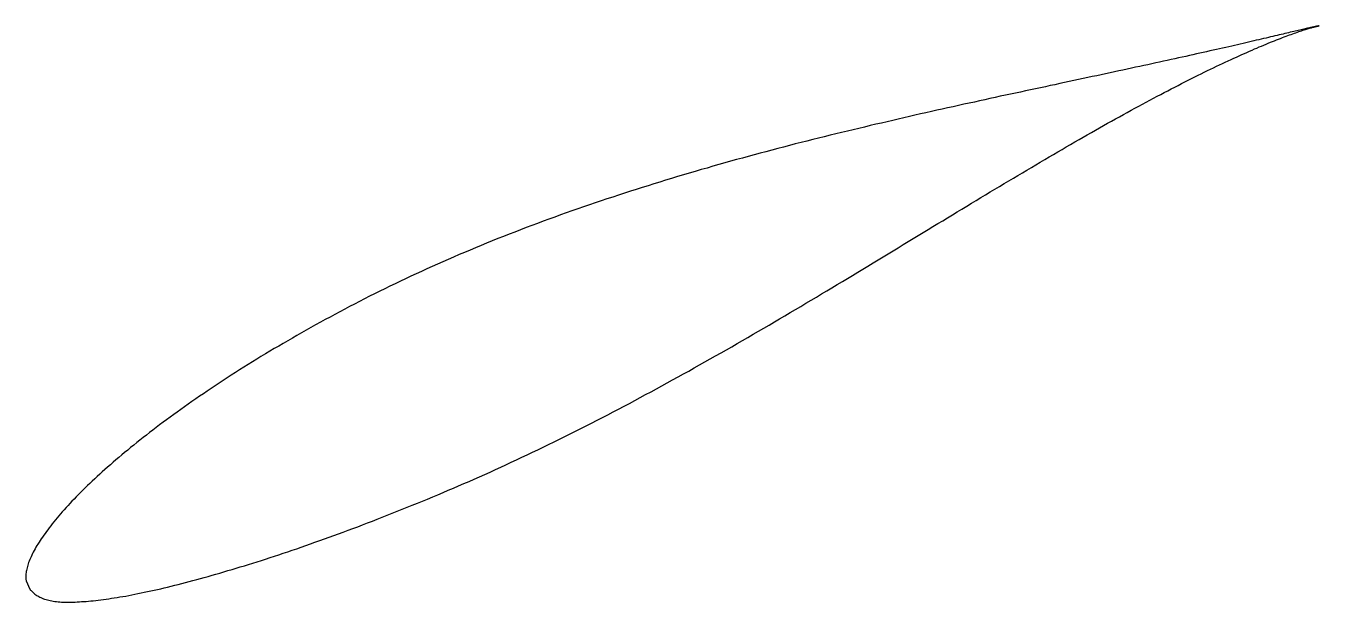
# Model space of a CAD drawing. Header units: metres. Extents: x -45 to 91, y -21 to 40.
import ezdxf

# ---------------------------------------------------------------- set-up
doc = ezdxf.new("R2010")
doc.units = ezdxf.units.M

msp = doc.modelspace()

# ---------------------------------------------------------------- linework, layer by layer
msp.add_lwpolyline([(90.53, 39.57), (90.53, 39.57), (90.52, 39.57), (90.51, 39.56), (90.49, 39.56), (90.46, 39.56), (90.43, 39.55), (90.39, 39.54), (90.35, 39.54), (90.3, 39.53), (90.25, 39.52), (90.19, 39.5), (90.13, 39.49), (90.06, 39.48), (89.98, 39.46), (89.9, 39.44), (89.81, 39.42), (89.72, 39.4), (89.62, 39.38), (89.52, 39.36), (89.41, 39.33), (89.3, 39.31), (89.18, 39.28), (89.06, 39.25), (88.93, 39.22), (88.79, 39.19), (88.65, 39.16), (88.5, 39.12), (88.35, 39.09), (88.2, 39.05), (88.03, 39.01), (87.87, 38.97), (87.69, 38.93), (87.51, 38.89), (87.33, 38.85), (87.14, 38.8), (86.95, 38.76), (86.75, 38.71), (86.54, 38.66), (86.33, 38.61), (86.12, 38.56), (85.9, 38.51), (85.67, 38.46), (85.44, 38.4), (85.21, 38.35), (84.97, 38.29), (84.72, 38.23), (84.47, 38.17), (84.21, 38.11), (83.95, 38.05), (83.68, 37.99), (83.41, 37.93), (83.13, 37.86), (82.85, 37.8), (82.57, 37.73), (82.27, 37.66), (81.98, 37.59), (81.68, 37.52), (81.37, 37.45), (81.06, 37.38), (80.74, 37.31), (80.42, 37.24), (80.09, 37.16), (79.76, 37.09), (79.42, 37.01), (79.08, 36.93), (78.74, 36.86), (78.39, 36.78), (78.03, 36.7), (77.67, 36.62), (77.31, 36.54), (76.94, 36.45), (76.56, 36.37), (76.18, 36.29), (75.8, 36.2), (75.41, 36.12), (75.02, 36.03), (74.62, 35.94), (74.22, 35.85), (73.82, 35.77), (73.41, 35.68), (72.99, 35.59), (72.58, 35.49), (72.15, 35.4), (71.73, 35.31), (71.29, 35.22), (70.86, 35.12), (70.42, 35.03), (69.97, 34.93), (69.53, 34.84), (69.08, 34.74), (68.62, 34.64), (68.16, 34.54), (67.7, 34.44), (67.23, 34.34), (66.76, 34.24), (66.28, 34.14), (65.8, 34.04), (65.32, 33.93), (64.83, 33.83), (64.34, 33.72), (63.85, 33.62), (63.35, 33.51), (62.85, 33.4), (62.35, 33.3), (61.84, 33.19), (61.33, 33.08), (60.81, 32.97), (60.3, 32.86), (59.77, 32.75), (59.25, 32.63), (58.72, 32.52), (58.19, 32.41), (57.66, 32.29), (57.12, 32.18), (56.58, 32.06), (56.04, 31.94), (55.5, 31.82), (54.95, 31.7), (54.4, 31.58), (53.84, 31.46), (53.29, 31.34), (52.73, 31.22), (52.17, 31.09), (51.6, 30.97), (51.04, 30.84), (50.47, 30.71), (49.9, 30.59), (49.32, 30.46), (48.75, 30.33), (48.17, 30.19), (47.59, 30.06), (47.01, 29.93), (46.42, 29.79), (45.84, 29.66), (45.25, 29.52), (44.66, 29.38), (44.07, 29.25), (43.48, 29.11), (42.88, 28.96), (42.28, 28.82), (41.69, 28.68), (41.09, 28.53), (40.48, 28.39), (39.88, 28.24), (39.28, 28.09), (38.67, 27.94), (38.07, 27.79), (37.46, 27.64), (36.85, 27.49), (36.24, 27.33), (35.63, 27.18), (35.02, 27.02), (34.41, 26.86), (33.79, 26.7), (33.18, 26.54), (32.56, 26.37), (31.95, 26.21), (31.33, 26.04), (30.71, 25.88), (30.1, 25.71), (29.48, 25.54), (28.86, 25.37), (28.24, 25.19), (27.62, 25.02), (27, 24.84), (26.39, 24.66), (25.77, 24.49), (25.15, 24.31), (24.53, 24.12), (23.91, 23.94), (23.29, 23.76), (22.67, 23.57), (22.05, 23.38), (21.43, 23.19), (20.82, 23), (20.2, 22.81), (19.58, 22.62), (18.96, 22.42), (18.35, 22.22), (17.73, 22.03), (17.12, 21.83), (16.5, 21.62), (15.89, 21.42), (15.28, 21.22), (14.67, 21.01), (14.06, 20.8), (13.45, 20.59), (12.84, 20.38), (12.23, 20.17), (11.62, 19.95), (11.02, 19.74), (10.42, 19.52), (9.81, 19.3), (9.21, 19.08), (8.61, 18.86), (8.02, 18.63), (7.42, 18.41), (6.82, 18.18), (6.23, 17.95), (5.64, 17.72), (5.05, 17.49), (4.46, 17.26), (3.88, 17.02), (3.29, 16.79), (2.71, 16.55), (2.13, 16.31), (1.55, 16.06), (0.98, 15.82), (0.4, 15.58), (-0.17, 15.33), (-0.74, 15.08), (-1.3, 14.83), (-1.87, 14.58), (-2.43, 14.33), (-2.99, 14.08), (-3.55, 13.82), (-4.1, 13.57), (-4.66, 13.31), (-5.21, 13.05), (-5.75, 12.79), (-6.3, 12.53), (-6.84, 12.27), (-7.38, 12), (-7.92, 11.74), (-8.45, 11.47), (-8.98, 11.21), (-9.51, 10.94), (-10.03, 10.67), (-10.56, 10.4), (-11.08, 10.13), (-11.59, 9.86), (-12.11, 9.59), (-12.62, 9.32), (-13.12, 9.04), (-13.63, 8.77), (-14.13, 8.49), (-14.63, 8.22), (-15.12, 7.94), (-15.62, 7.67), (-16.1, 7.39), (-16.59, 7.11), (-17.07, 6.84), (-17.55, 6.56), (-18.03, 6.28), (-18.5, 6), (-18.97, 5.73), (-19.43, 5.45), (-19.9, 5.17), (-20.36, 4.89), (-20.81, 4.61), (-21.26, 4.34), (-21.71, 4.06), (-22.16, 3.78), (-22.6, 3.5), (-23.03, 3.22), (-23.47, 2.94), (-23.9, 2.67), (-24.32, 2.39), (-24.75, 2.11), (-25.17, 1.83), (-25.58, 1.56), (-25.99, 1.28), (-26.4, 1), (-26.8, 0.73), (-27.2, 0.45), (-27.6, 0.18), (-27.99, -0.1), (-28.38, -0.37), (-28.76, -0.64), (-29.14, -0.92), (-29.51, -1.19), (-29.89, -1.46), (-30.25, -1.73), (-30.62, -2), (-30.98, -2.27), (-31.33, -2.54), (-31.68, -2.81), (-32.03, -3.07), (-32.37, -3.34), (-32.71, -3.6), (-33.04, -3.87), (-33.37, -4.13), (-33.7, -4.39), (-34.02, -4.65), (-34.33, -4.91), (-34.65, -5.17), (-34.95, -5.42), (-35.26, -5.68), (-35.56, -5.93), (-35.85, -6.19), (-36.14, -6.44), (-36.43, -6.69), (-36.71, -6.94), (-36.99, -7.19), (-37.26, -7.43), (-37.53, -7.68), (-37.79, -7.92), (-38.05, -8.16), (-38.3, -8.4), (-38.55, -8.64), (-38.8, -8.88), (-39.04, -9.11), (-39.27, -9.35), (-39.5, -9.58), (-39.73, -9.81), (-39.95, -10.04), (-40.17, -10.27), (-40.38, -10.5), (-40.58, -10.72), (-40.79, -10.94), (-40.98, -11.16), (-41.18, -11.38), (-41.36, -11.6), (-41.55, -11.81), (-41.73, -12.03), (-41.9, -12.24), (-42.07, -12.45), (-42.23, -12.65), (-42.39, -12.86), (-42.55, -13.06), (-42.7, -13.26), (-42.84, -13.45), (-42.98, -13.65), (-43.12, -13.84), (-43.25, -14.03), (-43.38, -14.21), (-43.5, -14.4), (-43.62, -14.58), (-43.73, -14.76), (-43.84, -14.93), (-43.94, -15.1), (-44.04, -15.28), (-44.14, -15.44), (-44.22, -15.61), (-44.31, -15.77), (-44.39, -15.93), (-44.46, -16.09), (-44.53, -16.24), (-44.6, -16.39), (-44.65, -16.54), (-44.71, -16.69), (-44.76, -16.84), (-44.8, -16.98), (-44.84, -17.12), (-44.88, -17.25), (-44.91, -17.39), (-44.94, -17.52), (-44.96, -17.64), (-44.97, -17.76), (-44.99, -17.88), (-45, -18), (-45, -18.1), (-45, -18.21), (-45, -18.3), (-44.99, -18.39), (-44.99, -18.47), (-44.98, -18.54), (-44.97, -18.59), (-44.97, -18.62), (-44.59, -19.49), (-44.59, -19.49), (-44.57, -19.51), (-44.54, -19.54), (-44.5, -19.58), (-44.45, -19.64), (-44.39, -19.7), (-44.32, -19.77), (-44.24, -19.85), (-44.15, -19.92), (-44.06, -20), (-43.97, -20.07), (-43.87, -20.14), (-43.76, -20.2), (-43.65, -20.27), (-43.54, -20.33), (-43.42, -20.38), (-43.29, -20.44), (-43.16, -20.49), (-43.03, -20.53), (-42.89, -20.58), (-42.75, -20.62), (-42.6, -20.66), (-42.45, -20.69), (-42.29, -20.72), (-42.13, -20.75), (-41.97, -20.77), (-41.8, -20.79), (-41.62, -20.81), (-41.44, -20.82), (-41.26, -20.84), (-41.07, -20.84), (-40.88, -20.85), (-40.68, -20.85), (-40.48, -20.85), (-40.27, -20.85), (-40.06, -20.85), (-39.84, -20.84), (-39.62, -20.83), (-39.39, -20.82), (-39.16, -20.8), (-38.93, -20.79), (-38.69, -20.77), (-38.44, -20.75), (-38.19, -20.72), (-37.94, -20.7), (-37.68, -20.67), (-37.41, -20.64), (-37.15, -20.61), (-36.87, -20.57), (-36.59, -20.54), (-36.31, -20.5), (-36.03, -20.45), (-35.73, -20.41), (-35.44, -20.36), (-35.14, -20.31), (-34.83, -20.26), (-34.53, -20.21), (-34.21, -20.15), (-33.9, -20.09), (-33.58, -20.03), (-33.25, -19.96), (-32.92, -19.89), (-32.59, -19.82), (-32.25, -19.75), (-31.91, -19.68), (-31.56, -19.6), (-31.21, -19.52), (-30.86, -19.44), (-30.5, -19.35), (-30.14, -19.27), (-29.77, -19.18), (-29.4, -19.08), (-29.03, -18.99), (-28.65, -18.89), (-28.27, -18.8), (-27.88, -18.69), (-27.49, -18.59), (-27.1, -18.48), (-26.7, -18.38), (-26.3, -18.27), (-25.9, -18.15), (-25.49, -18.04), (-25.08, -17.92), (-24.66, -17.8), (-24.24, -17.68), (-23.82, -17.55), (-23.39, -17.42), (-22.97, -17.3), (-22.53, -17.16), (-22.1, -17.03), (-21.66, -16.89), (-21.22, -16.76), (-20.77, -16.62), (-20.32, -16.47), (-19.87, -16.33), (-19.41, -16.18), (-18.95, -16.03), (-18.49, -15.88), (-18.03, -15.72), (-17.56, -15.57), (-17.09, -15.41), (-16.62, -15.25), (-16.14, -15.08), (-15.66, -14.92), (-15.18, -14.75), (-14.7, -14.58), (-14.21, -14.4), (-13.72, -14.23), (-13.23, -14.05), (-12.73, -13.87), (-12.23, -13.69), (-11.74, -13.51), (-11.23, -13.32), (-10.73, -13.13), (-10.22, -12.94), (-9.71, -12.75), (-9.2, -12.55), (-8.69, -12.35), (-8.17, -12.15), (-7.65, -11.95), (-7.13, -11.75), (-6.61, -11.54), (-6.08, -11.33), (-5.56, -11.12), (-5.03, -10.91), (-4.5, -10.7), (-3.97, -10.48), (-3.43, -10.26), (-2.9, -10.04), (-2.36, -9.82), (-1.82, -9.59), (-1.28, -9.36), (-0.74, -9.13), (-0.19, -8.9), (0.35, -8.66), (0.9, -8.43), (1.45, -8.19), (1.99, -7.95), (2.54, -7.7), (3.1, -7.46), (3.65, -7.21), (4.2, -6.96), (4.76, -6.7), (5.31, -6.45), (5.87, -6.19), (6.43, -5.93), (6.98, -5.67), (7.54, -5.41), (8.1, -5.14), (8.66, -4.87), (9.22, -4.6), (9.78, -4.33), (10.35, -4.06), (10.91, -3.78), (11.47, -3.5), (12.04, -3.22), (12.6, -2.94), (13.16, -2.65), (13.73, -2.37), (14.29, -2.08), (14.86, -1.79), (15.42, -1.5), (15.99, -1.2), (16.56, -0.91), (17.12, -0.61), (17.69, -0.31), (18.25, -0.01), (18.82, 0.29), (19.39, 0.59), (19.95, 0.9), (20.52, 1.21), (21.08, 1.51), (21.65, 1.82), (22.22, 2.13), (22.78, 2.44), (23.35, 2.76), (23.91, 3.07), (24.48, 3.38), (25.04, 3.7), (25.6, 4.02), (26.17, 4.33), (26.73, 4.65), (27.29, 4.97), (27.85, 5.29), (28.42, 5.61), (28.98, 5.93), (29.54, 6.26), (30.1, 6.58), (30.66, 6.9), (31.21, 7.23), (31.77, 7.55), (32.33, 7.88), (32.88, 8.2), (33.44, 8.53), (33.99, 8.85), (34.55, 9.18), (35.1, 9.5), (35.65, 9.83), (36.2, 10.16), (36.75, 10.48), (37.3, 10.81), (37.85, 11.13), (38.39, 11.46), (38.94, 11.79), (39.48, 12.11), (40.02, 12.44), (40.57, 12.76), (41.11, 13.09), (41.64, 13.41), (42.18, 13.74), (42.72, 14.06), (43.25, 14.38), (43.79, 14.71), (44.32, 15.03), (44.85, 15.35), (45.38, 15.67), (45.9, 15.99), (46.43, 16.31), (46.95, 16.63), (47.47, 16.95), (47.99, 17.26), (48.51, 17.58), (49.03, 17.89), (49.55, 18.2), (50.06, 18.52), (50.57, 18.83), (51.08, 19.14), (51.59, 19.45), (52.1, 19.75), (52.6, 20.06), (53.1, 20.36), (53.6, 20.67), (54.1, 20.97), (54.6, 21.27), (55.09, 21.56), (55.58, 21.86), (56.07, 22.16), (56.56, 22.45), (57.04, 22.74), (57.53, 23.03), (58.01, 23.32), (58.49, 23.6), (58.96, 23.89), (59.44, 24.17), (59.91, 24.45), (60.38, 24.73), (60.84, 25), (61.31, 25.28), (61.77, 25.55), (62.23, 25.82), (62.68, 26.09), (63.14, 26.35), (63.59, 26.62), (64.04, 26.88), (64.48, 27.14), (64.93, 27.39), (65.37, 27.64), (65.81, 27.9), (66.24, 28.14), (66.67, 28.39), (67.1, 28.63), (67.53, 28.88), (67.95, 29.11), (68.37, 29.35), (68.79, 29.58), (69.21, 29.82), (69.62, 30.04), (70.03, 30.27), (70.43, 30.49), (70.83, 30.71), (71.23, 30.93), (71.63, 31.15), (72.02, 31.36), (72.41, 31.57), (72.8, 31.78), (73.18, 31.98), (73.56, 32.18), (73.94, 32.38), (74.31, 32.58), (74.68, 32.77), (75.04, 32.96), (75.41, 33.15), (75.77, 33.33), (76.12, 33.51), (76.47, 33.69), (76.82, 33.87), (77.16, 34.04), (77.51, 34.21), (77.84, 34.38), (78.18, 34.55), (78.5, 34.71), (78.83, 34.87), (79.15, 35.02), (79.47, 35.18), (79.78, 35.33), (80.09, 35.48), (80.4, 35.62), (80.7, 35.76), (81, 35.9), (81.3, 36.04), (81.59, 36.17), (81.87, 36.3), (82.15, 36.43), (82.43, 36.55), (82.7, 36.68), (82.97, 36.79), (83.24, 36.91), (83.5, 37.02), (83.76, 37.14), (84.01, 37.24), (84.26, 37.35), (84.5, 37.45), (84.74, 37.55), (84.97, 37.65), (85.2, 37.74), (85.43, 37.84), (85.65, 37.92), (85.87, 38.01), (86.08, 38.09), (86.29, 38.18), (86.49, 38.25), (86.69, 38.33), (86.88, 38.4), (87.07, 38.48), (87.26, 38.54), (87.44, 38.61), (87.61, 38.67), (87.78, 38.73), (87.94, 38.79), (88.1, 38.85), (88.26, 38.9), (88.41, 38.96), (88.56, 39), (88.7, 39.05), (88.83, 39.1), (88.96, 39.14), (89.09, 39.18), (89.21, 39.22), (89.32, 39.25), (89.43, 39.29), (89.54, 39.32), (89.64, 39.35), (89.73, 39.37), (89.82, 39.4), (89.91, 39.42), (89.99, 39.44), (90.06, 39.46), (90.13, 39.48), (90.19, 39.5), (90.25, 39.51), (90.3, 39.52), (90.35, 39.53), (90.39, 39.54), (90.43, 39.55), (90.46, 39.56), (90.49, 39.56), (90.51, 39.56), (90.52, 39.57), (90.53, 39.57), (90.53, 39.57)], close=True)

doc.saveas('drawing.dxf')
